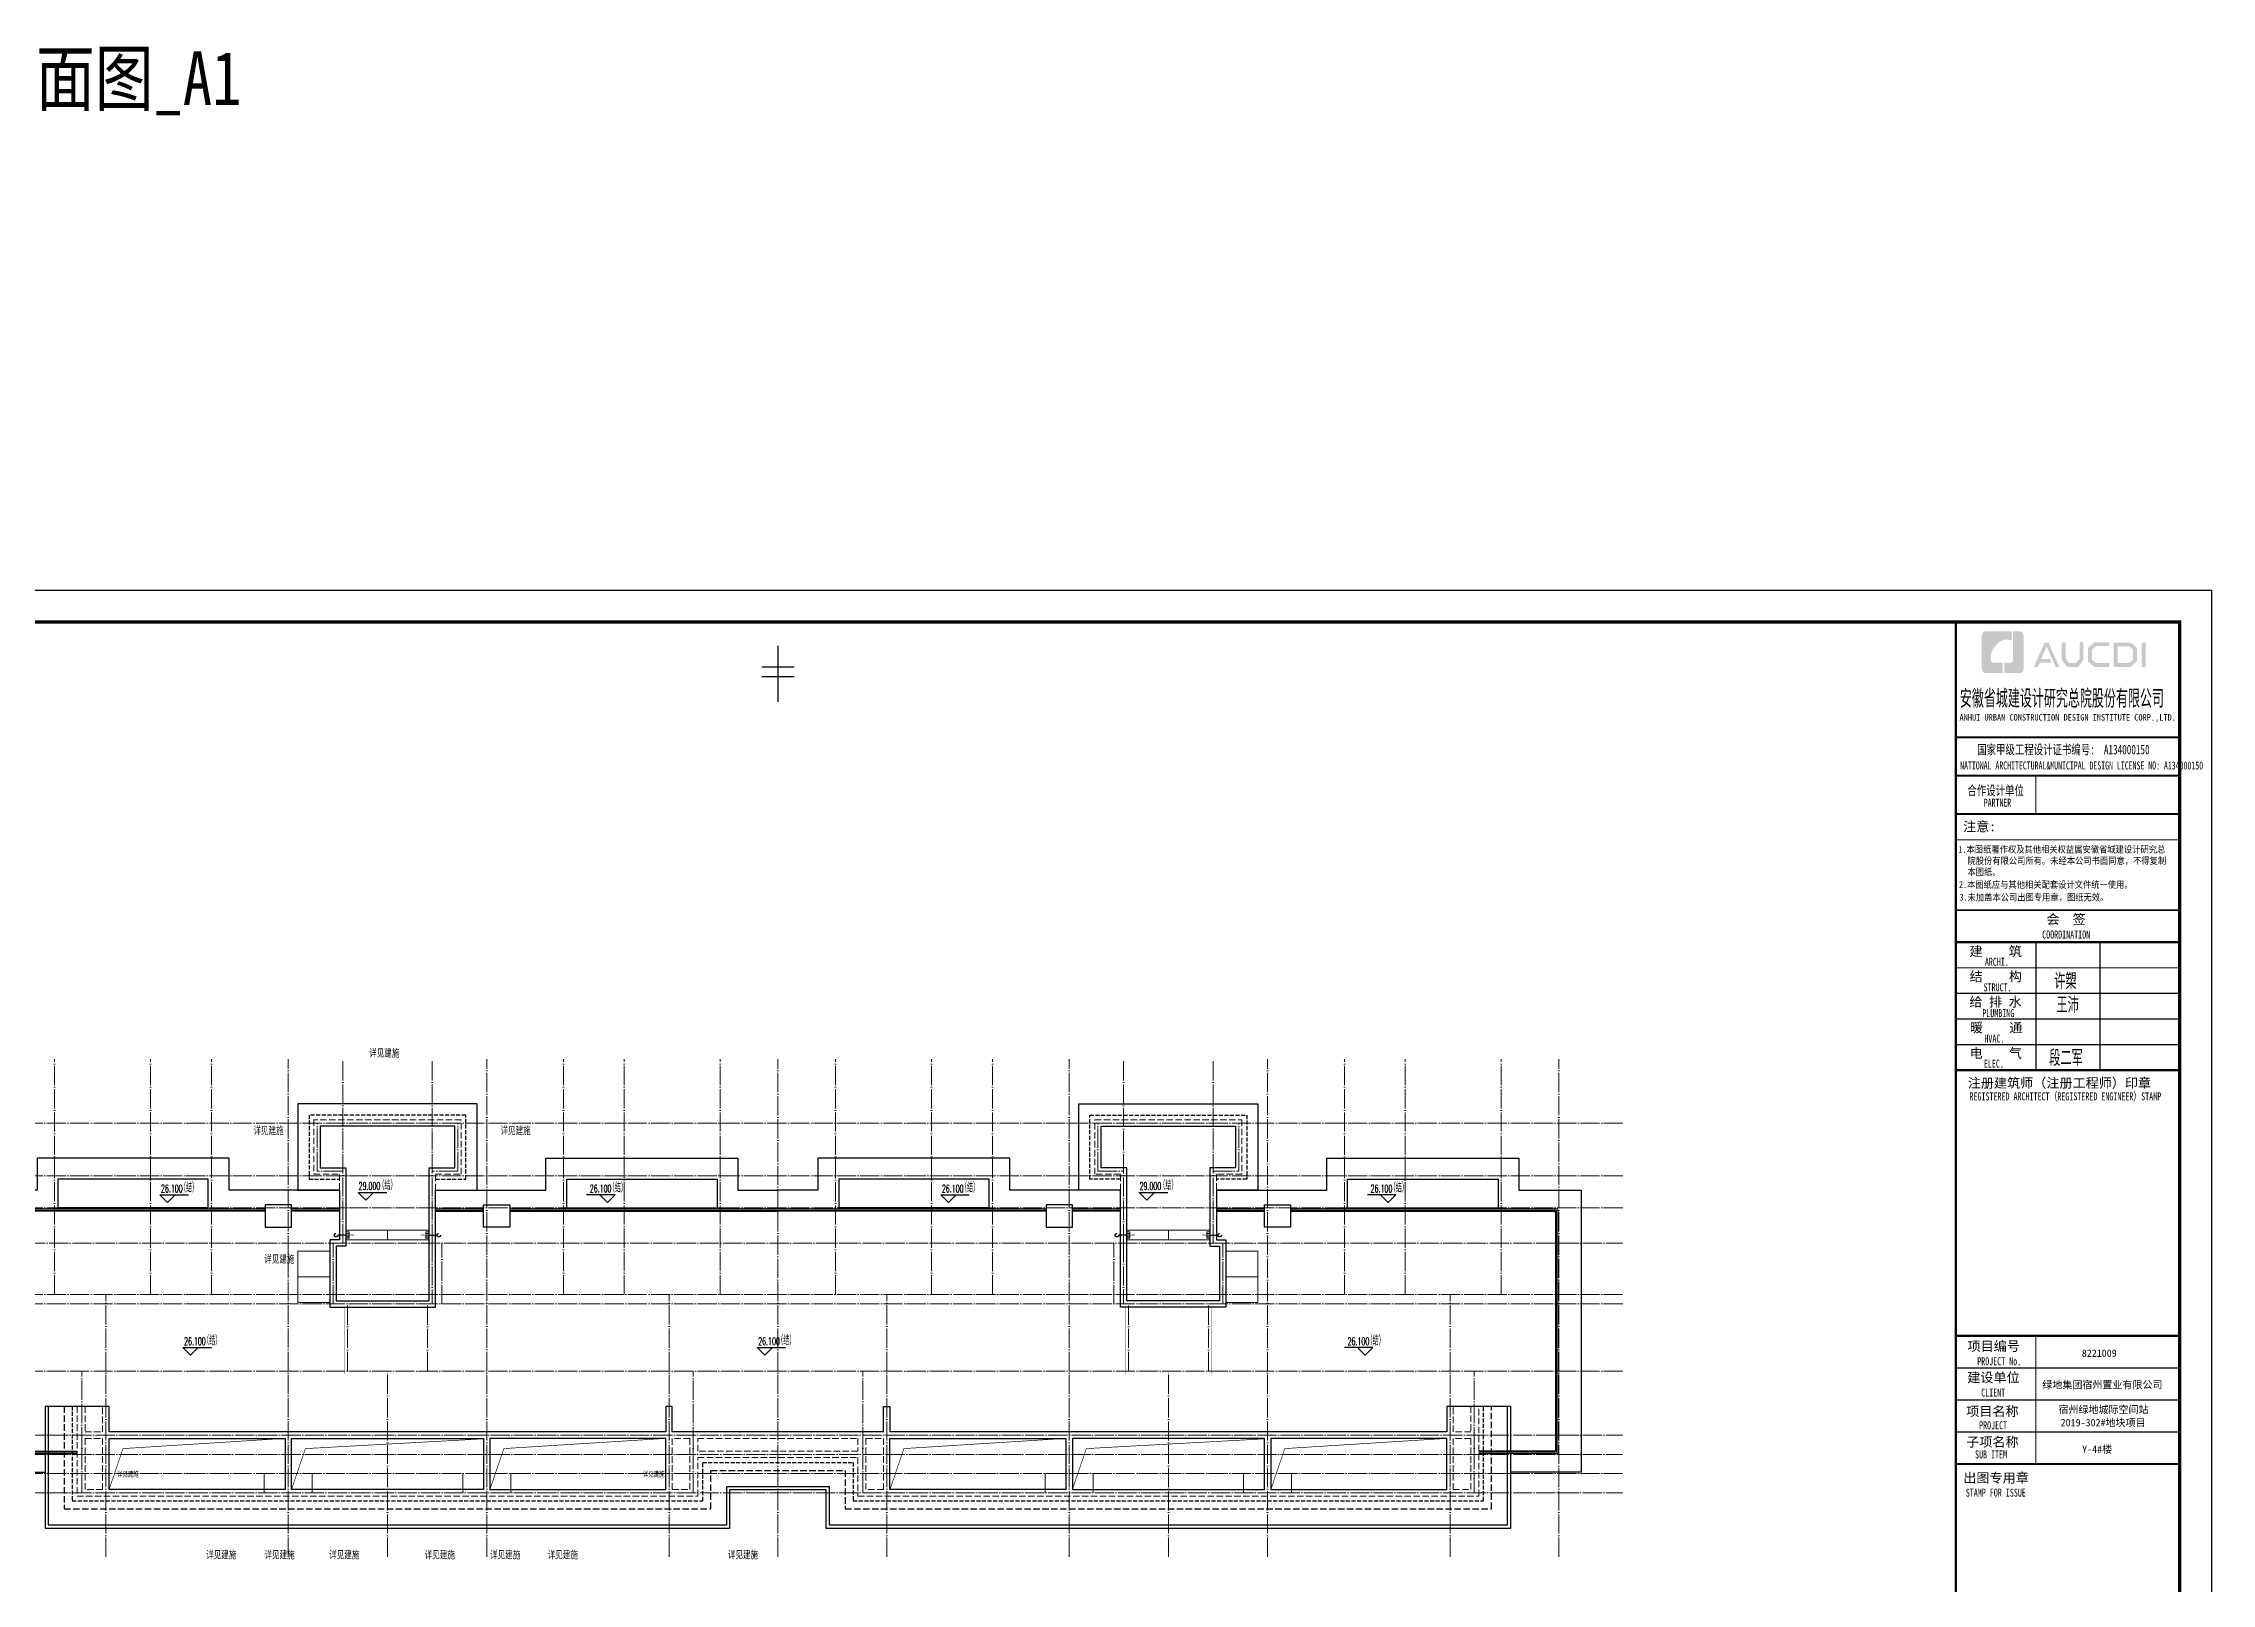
# Model space of a CAD drawing. Extents: x 27938 to 983267, y -209821 to 1628073.
# Drawn here: x 683865 to 751614, y 207571 to 255682 of the extents above; entities that cross this region are included whole.
import ezdxf

# ---------------------------------------------------------------- set-up
doc = ezdxf.new("R2010")
doc.units = 0
doc.header["$LTSCALE"] = 1000
doc.header["$MEASUREMENT"] = 0
for name, pattern in [('#P_--_20B1_001_t3$0$DASH', [0.35, 0.25, -0.1]), ('__DASH', [0.35, 0.25, -0.1]), ('DASH', [0.35, 0.25, -0.1]), ('DOTE', [2.42, 2, -0.2, 0.02, -0.2])]:
    doc.linetypes.add(name, pattern=pattern)
for name, color, linetype in [('$RECOVER_210609100354-0', 7, 'Continuous'), ('DIM_ELEV', 3, 'Continuous'), ('PUB_TEXT', 4, 'Continuous'), ('ROOF', 183, 'Continuous'), ('VPIPE-凝结', 150, 'Continuous'), ('VPIPE-雨水', 4, 'DASH'), ('图框', 140, 'Continuous'), ('图签文字', 147, 'Continuous'), ('导图字', 7, 'Continuous'), ('看线', 251, 'Continuous')]:
    doc.layers.add(name, color=color, linetype=linetype)
for name, color, linetype, lineweight in [('DOTE', 19, 'DOTE', 9), ('STAIR', 2, 'Continuous', 18), ('图签', 147, 'Continuous', 18), ('平面-分水线', 214, 'Continuous', 15), ('平面-排水沟', 86, 'Continuous', 15), ('平面-栏杆', 135, 'Continuous', 15), ('平面-看线', 45, 'Continuous', 15)]:
    doc.layers.add(name, color=color, linetype=linetype, lineweight=lineweight)
doc.layers.add('yichutu', color=7, linetype='Continuous', true_color=0xffffff, plot=False)
doc.styles.add('_TCH_AXIS', font='COMPLEX', dxfattribs={"bigfont": 'GBCBIG'})
doc.styles.add('_TCH_DIM', font='SIMPLEX.shx', dxfattribs={"width": 0.7, "bigfont": 'GBCBIG.shx'})
doc.styles.add('HT', font='')
doc.styles.add('宋体', font='', dxfattribs={"height": 50})
doc.styles.add('建筑图签-1', font='', dxfattribs={"width": 0.7})
doc.styles.add('建筑图签-2', font='TXT.shx', dxfattribs={"width": 0.5, "bigfont": 'HZTXT.shx'})
doc.styles.add('黑体', font='')
doc.styles.get('HT').set_extended_font_data('SimHei')
doc.styles.get('宋体').set_extended_font_data('SimSun')
doc.styles.get('建筑图签-1').set_extended_font_data('SimHei')
doc.styles.get('黑体').set_extended_font_data('SimHei')

# ---------------------------------------------------------------- blocks, each defined once
blk = doc.blocks.new('院标1')
h = blk.add_hatch(color=150)
h.dxf.hatch_style = 1
h.set_gradient(color1=(33, 113, 253), color2=(33, 113, 253), tint=1, name='INVCURVED')
edge = h.paths.add_edge_path()
edge.add_spline(control_points=[(116373, 648379), (116379, 648379), (116382, 648379), (116391, 648379), (116391, 648379), (116391, 648379), (116616, 648379), (116616, 648379), (116616, 648379), (116616, 648379), (116616, 648054), (116616, 648054), (116616, 648054), (116616, 648054), (116108, 648054), (116108, 648054), (116108, 648054), (116028, 648054), (115963, 648111), (115963, 648199), (115963, 648199), (115963, 648199), (115963, 649215), (115963, 649215), (115963, 649215), (115963, 649295), (116018, 649360), (116108, 649360), (116108, 649360), (116108, 649360), (116897, 649360), (116897, 649360), (116897, 649360), (116897, 649360), (116897, 649080), (116897, 649080), (116897, 649080), (116897, 649080), (116566, 649140), (116356, 648859), (116356, 648859), (116245, 648719), (116240, 648545), (116247, 648466), (116247, 648466), (116254, 648386), (116247, 648466), (116247, 648466), (116247, 648466), (116247, 648466), (116258, 648374), (116373, 648379)], knot_values=[0, 0, 0, 0, 0.071429, 0.071429, 0.071429, 0.107143, 0.142857, 0.142857, 0.142857, 0.178571, 0.214286, 0.214286, 0.214286, 0.25, 0.285714, 0.285714, 0.285714, 0.321429, 0.357143, 0.357143, 0.357143, 0.392857, 0.428571, 0.428571, 0.428571, 0.464286, 0.5, 0.5, 0.5, 0.535714, 0.571429, 0.571429, 0.571429, 0.607143, 0.642857, 0.642857, 0.642857, 0.678571, 0.714286, 0.714286, 0.714286, 0.75, 0.785714, 0.785714, 0.785714, 0.821429, 0.857143, 0.857143, 0.857143, 0.928571, 1, 1, 1, 1], degree=3, periodic=0)
h = blk.add_hatch(color=150)
h.dxf.hatch_style = 1
h.set_gradient(color1=(33, 113, 253), color2=(33, 113, 253), tint=1, name='INVCURVED')
edge = h.paths.add_edge_path()
edge.add_spline(control_points=[(117268, 649215), (117268, 649215), (117268, 648199), (117268, 648199), (117268, 648199), (117268, 648114), (117212, 648054), (117123, 648054), (117123, 648054), (117123, 648054), (116663, 648054), (116663, 648054), (116663, 648054), (116663, 648054), (116663, 648379), (116663, 648379), (116663, 648379), (116663, 648379), (116865, 648379), (116865, 648379), (116865, 648379), (116907, 648379), (116941, 648413), (116941, 648455), (116941, 648455), (116941, 648455), (116941, 649360), (116941, 649360), (116941, 649360), (116941, 649360), (117123, 649360), (117123, 649360), (117123, 649360), (117204, 649360), (117268, 649306), (117268, 649215)], knot_values=[0, 0, 0, 0, 0.1, 0.1, 0.1, 0.15, 0.2, 0.2, 0.2, 0.25, 0.3, 0.3, 0.3, 0.35, 0.4, 0.4, 0.4, 0.45, 0.5, 0.5, 0.5, 0.55, 0.6, 0.6, 0.6, 0.65, 0.7, 0.7, 0.7, 0.75, 0.8, 0.8, 0.8, 0.9, 1, 1, 1, 1], degree=3, periodic=0)
blk = doc.blocks.new('TK')
at = {"layer": '图框'}
h = blk.add_hatch(color=256, dxfattribs=at)
h.paths.add_polyline_path([(547288, 547072), (547414, 547072), (547414, 546302), (547288, 546302)])
h.paths.add_polyline_path([(546536, 546956), (546536, 546430), (546896, 546430), (547020, 546536), (547020, 546855), (546900, 546956)], flags=16)
h.paths.add_polyline_path([(546418, 547074), (546418, 546311), (546940, 546311), (547138, 546482), (547138, 546910), (546943, 547074)])
h.paths.add_polyline_path([(546275, 547077), (546275, 546962), (545868, 546962), (545735, 546851), (545735, 546531), (545868, 546429), (546277, 546429), (546277, 546307), (545813, 546307), (545611, 546481), (545611, 546910), (545809, 547077)])
h.paths.add_polyline_path([(544792, 547075), (544912, 547075), (544912, 546565), (545026, 546433), (545237, 546433), (545351, 546565), (545351, 547075), (545465, 547075), (545465, 546528), (545301, 546311), (544963, 546311), (544792, 546530)])
h.paths.add_polyline_path([(544260, 547074), (544377, 547074), (544719, 546310), (544603, 546310), (544322, 546944), (544147, 546556), (544418, 546556), (544479, 546440), (544098, 546440), (544039, 546308), (543916, 546308)])
for p, q in [((541480, 544114), (548480, 544114)), ((541480, 544114), (548480, 544114)), ((541480, 542914), (548480, 542914))]:
    blk.add_line(p, q, dxfattribs=at)
blk.add_lwpolyline([(465375, 548714), (549475, 548714), (549475, 489314), (465375, 489314)], close=True, dxfattribs=at)
blk.add_lwpolyline([(465375, 548714), (549475, 548714), (549475, 489314), (465375, 489314)], close=True, dxfattribs=at)
at = {"layer": '图框', "const_width": 100}
blk.add_lwpolyline([(548475, 490314), (548475, 547714), (467875, 547714), (467875, 490314)], close=True, dxfattribs=at)
at = {"layer": '图框'}
for points, const_width in [([(541480, 490314), (541480, 547714)], 70), ([(541480, 544114), (548480, 544114)], 60), ([(541480, 542914), (548480, 542914)], 60), ([(541480, 542914), (548480, 542914)], 60), ([(543980, 542914), (543980, 541714)], 35), ([(541480, 541714), (548480, 541714)], 60), ([(541480, 541714), (548480, 541714)], 60), ([(541480, 540913), (548480, 540913)], 35), ([(541488, 538714), (548488, 538714)], 60), ([(541488, 537714), (548488, 537714)], 70), ([(541488, 537714), (548488, 537714)], 70), ([(543988, 537714), (543988, 533714)], 35), ([(545988, 537714), (545988, 533714)], 35), ([(541488, 536914), (548488, 536914)], 35), ([(541488, 536114), (548488, 536114)], 35), ([(541488, 535314), (548488, 535314)], 35), ([(541488, 534514), (548488, 534514)], 35), ([(541488, 533714), (548488, 533714)], 70), ([(541480, 525414), (548480, 525414)], 70), ([(541480, 525414), (548480, 525414)], 70), ([(543980, 521414), (543980, 525414)], 35), ([(541480, 524414), (548480, 524414)], 35), ([(541480, 523414), (548480, 523414)], 35), ([(541480, 522414), (548480, 522414)], 35), ([(548480, 521414), (541480, 521414)], 70)]:
    blk.add_lwpolyline(points, dxfattribs=dict(at, const_width=const_width))
blk.add_blockref('院标1', (426331, -101935))
for s, height, style, width, p in [('ANHUI URBAN CONSTRUCTION DESIGN INSTITUTE CORP.,LTD.', 200, '建筑图签-1', 0.91, (541598, 544636)), ('NATIONAL ARCHITECTURAL&MUNICIPAL DESIGN LICENSE NO: A134000150', 250, '建筑图签-1', 0.6, (541617, 543108)), ('PARTNER', 250, '建筑图签-1', 0.6, (542355, 541947)), ('1.本图纸著作权及其他相关权益属安徽省城建设计研究总', 210, 'HT', 0.88, (541566, 540507)), ('本图纸。', 210, 'HT', 0.88, (541845, 539803)), ('院股份有限公司所有。未经本公司书面同意，不得复制', 210, 'HT', 0.88, (541845, 540153)), (' 2.本图纸应与其他相关配套设计文件统一使用。 ', 210, 'HT', 0.88, (541455, 539406)), ('3.未加盖本公司出图专用章，图纸无效。', 210, 'HT', 0.88, (541598, 539011)), ('COORDINATION', 250, '建筑图签-1', 0.7, (544180, 537827)), ('ARCHI.', 250, '建筑图签-1', 0.7, (542389, 536975)), ('STRUCT.', 250, '建筑图签-1', 0.7, (542350, 536179)), ('PLUMBING', 250, '建筑图签-1', 0.7, (542309, 535372)), ('HVAC.', 250, '建筑图签-1', 0.7, (542374, 534579)), ('ELEC.', 250, '建筑图签-1', 0.7, (542358, 533794)), ('REGISTERED ARCHITECT（REGISTERED ENGINEER）STAMP', 250, '建筑图签-1', 0.7, (541909, 532772)), ('PROJECT No.', 250, '建筑图签-1', 0.7, (542150, 524499, -1799)), ('CLIENT', 250, '建筑图签-1', 0.7, (542274, 523520)), ('PROJECT', 250, '建筑图签-1', 0.7, (542209, 522500)), ('SUB ITEM', 250, '建筑图签-1', 0.7, (542082, 521589)), ('STAMP FOR ISSUE', 250, '建筑图签-1', 0.7, (541793, 520395))]:
    blk.add_text(s, height=height, dxfattribs=dict(at, style=style, width=width)).set_placement(p)
at = {"layer": '图签', "color": 2, "style": '宋体'}
for s, height, p in [('8221009', 229.3, (545417, 524761)), ('绿地集团宿州置业有限公司', 229.34, (544185, 523776)), ('宿州绿地城际空间站', 229.3, (544690, 523001)), ('2019-302#地块项目', 229.34, (544757, 522592)), ('Y-4#楼', 229.3, (545429, 521761))]:
    blk.add_text(s, height=height, dxfattribs=at).set_placement(p)
at = {"layer": '图签文字', "color": 7, "style": '建筑图签-1'}
for s, height, width, p in [('安徽省城建设计研究总院股份有限公司', 500, 0.55, (541608, 545091)), ('国家甲级工程设计证书编号:  A134000150', 300, 0.7, (542152, 543581)), ('合作设计单位', 300, 0.7, (541845, 542304))]:
    blk.add_text(s, height=height, dxfattribs=dict(at, width=width)).set_placement(p)
for s, p in [('注意:', (541711, 541177)), ('会  签', (544315, 538281)), ('建    筑', (541910, 537280)), ('结    构', (541914, 536493)), ('给 排 水', (541905, 535699)), ('暖    通', (541923, 534896)), ('电    气', (541913, 534096)), ('注册建筑师（注册工程师）印章', (541855, 533167)), ('项目编号', (541848, 524946)), ('建设单位', (541840, 523969)), ('项目名称', (541807, 522911)), ('子项名称', (541807, 521954)), ('出图专用章', (541716, 520832))]:
    blk.add_text(s, height=300, dxfattribs=at).set_placement(p)
at = {"layer": '图签文字', "color": 1, "style": '建筑图签-2', "width": 0.7}
for s, p in [('许槊', (544555, 536242)), ('王沛', (544626, 535501)), ('段二军', (544401, 533845))]:
    blk.add_text(s, height=500, dxfattribs=at).set_placement(p)
blk = doc.blocks.new('GFDGDGRDGRDG')
at = {"layer": 'DOTE', "linetype": 'DOTE', "ltscale": 0.3}
for p, q in [((575594, 360558), (575594, 376108)), ((577394, 368758), (577394, 376108)), ((580394, 368758), (580394, 376108)), ((582294, 368758), (582294, 376108)), ((584694, 360558), (584694, 376108)), ((586394, 370358), (586394, 376108)), ((589194, 370358), (589194, 376108)), ((590894, 360558), (590894, 376108)), ((593294, 368758), (593294, 376108)), ((595194, 368758), (595194, 376108)), ((598194, 368758), (598194, 376108)), ((599994, 360558), (599994, 376108)), ((601794, 368758), (601794, 376108)), ((604794, 368758), (604794, 376108)), ((606694, 368758), (606694, 376108)), ((609094, 360558), (609094, 376108)), ((610794, 370358), (610794, 376108)), ((613594, 370358), (613594, 376108)), ((615294, 360558), (615294, 376108)), ((617694, 368758), (617694, 376108)), ((619594, 368758), (619594, 376108)), ((622594, 368758), (622594, 376108)), ((624394, 360558), (624394, 376108)), ((626394, 374108), (573594, 374108)), ((585594, 372608), (585594, 374108)), ((589994, 372608), (589994, 374108)), ((609994, 372608), (609994, 374108)), ((614394, 372608), (614394, 374108)), ((626394, 372458), (573594, 372458)), ((586394, 372608), (585594, 372608)), ((589994, 372608), (589194, 372608)), ((609994, 372608), (610794, 372608)), ((613594, 372608), (614394, 372608)), ((626394, 371458), (573594, 371458)), ((573594, 370358), (626394, 370358)), ((586094, 368458), (586094, 370358)), ((589494, 368458), (589494, 370358)), ((610494, 368458), (610494, 370358)), ((613894, 368458), (613894, 370358)), ((626394, 368758), (573594, 368758)), ((578994, 360558), (578994, 368758)), ((596594, 360558), (596594, 368758)), ((603394, 360558), (603394, 368758)), ((620994, 360558), (620994, 368758)), ((626394, 368458), (573594, 368458)), ((586544, 366358), (586544, 368458)), ((589044, 366358), (589044, 368458)), ((610944, 366358), (610944, 368458)), ((613444, 366358), (613444, 368458)), ((626394, 366358), (573594, 366358)), ((587794, 360558), (587794, 366358)), ((612194, 360558), (612194, 366358)), ((573594, 364358), (626394, 364358)), ((578244, 363758), (578244, 364358)), ((597344, 363758), (597344, 364358)), ((602644, 363758), (602644, 364358)), ((621744, 363758), (621744, 364358)), ((573594, 363758), (626394, 363758)), ((626394, 363158), (573594, 363158)), ((583944, 362558), (583944, 363158)), ((585444, 362558), (585444, 363158)), ((590144, 362558), (590144, 363158)), ((591644, 362558), (591644, 363158)), ((608344, 362558), (608344, 363158)), ((609844, 362558), (609844, 363158)), ((614544, 362558), (614544, 363158)), ((616044, 362558), (616044, 363158)), ((573594, 362558), (626394, 362558))]:
    blk.add_line(p, q, dxfattribs=at)
blk = doc.blocks.new('DFSFSF')
at = {"layer": '平面-分水线'}
for p, q in [((697142, 775568), (697142, 775668)), ((697342, 775668), (697143, 775668)), ((697342, 775568), (697143, 775568)), ((697193, 775568), (697193, 775668)), ((697243, 775568), (697243, 775668)), ((697292, 775568), (697292, 775668)), ((697342, 775668), (697342, 775568)), ((697342, 775568), (697342, 775668))]:
    blk.add_line(p, q, dxfattribs=at)
blk = doc.blocks.new('DFGDGDGD')
at = {"layer": '平面-分水线', "const_width": 10}
blk.add_lwpolyline([(697268, 775441), (697243, 775541), (697218, 775441)], close=True, dxfattribs=at)
blk.add_blockref('DFSFSF', (0, 0))
blk = doc.blocks.new('yct-841-594-84100-59399.9999999999-100-1000.0')
at = {"layer": 'yichutu', "color": 7, "true_color": 0xffffff}
blk.add_lwpolyline([(0, 0), (0, 59400), (84100, 59400), (84100, 0)], close=True, dxfattribs=at)

msp = doc.modelspace()

# ---------------------------------------------------------------- linework, layer by layer
at = {"layer": '$RECOVER_210609100354-0', "color": 251, "true_color": 0x636466, "const_width": 8}
for points in [[(693266.6, 216207), (693266.6, 214107), (695966.6, 214107), (695966.6, 216207)], [(720366.6, 216207), (720366.6, 214107), (717666.6, 214107), (717666.6, 216207)]]:
    msp.add_lwpolyline(points, dxfattribs=at)
for p, q in [((706816.6, 236868.1), (706816.6, 235117.1)), ((706816.6, 236868.1), (706816.6, 235117.1)), ((706309.2, 236211.5), (707324, 236211.5)), ((706309.2, 236211.5), (707324, 236211.5)), ((706309.2, 235908.2), (707324, 235908.2)), ((706309.2, 235908.2), (707324, 235908.2))]:
    msp.add_line(p, q)
at = {"color": 6, "const_width": 20}
for points in [[(685916.6, 210507), (686353.5, 211788.5), (691417.1, 212107)], [(691616.6, 210507), (692053.5, 211788.5), (697616.6, 212093.3)], [(697816.1, 210507), (698253, 211788.5), (703316.6, 212107)], [(710316.6, 210507), (710753.5, 211788.5), (715817.1, 212107)], [(716016.6, 210507), (716453.5, 211788.5), (722016.6, 212093.3)], [(722216.1, 210507), (722653, 211788.5), (727716.6, 212107)]]:
    msp.add_lwpolyline(points, dxfattribs=at)
at = {"layer": 'DIM_ELEV', "color": 251}
for p, q in [((687744.2, 219472.1), (687504.2, 219712.1)), ((687504.2, 219712.1), (688396.5, 219712.1)), ((687744.2, 219472.1), (687984.2, 219712.1)), ((701728.9, 219712.1), (700836.7, 219712.1)), ((701488.9, 219472.1), (701248.9, 219712.1)), ((701488.9, 219472.1), (701728.9, 219712.1)), ((712144.2, 219472.1), (711904.2, 219712.1)), ((711904.2, 219712.1), (712796.5, 219712.1)), ((712144.2, 219472.1), (712384.2, 219712.1)), ((726128.9, 219712.1), (725236.7, 219712.1)), ((725888.9, 219472.1), (725648.9, 219712.1)), ((725888.9, 219472.1), (726128.9, 219712.1)), ((688465.2, 214702), (688225.2, 214942)), ((688225.2, 214942), (689117.5, 214942)), ((688465.2, 214702), (688705.2, 214942)), ((706404.3, 214702), (706164.3, 214942)), ((706164.3, 214942), (707056.5, 214942)), ((706404.3, 214702), (706644.3, 214942)), ((725407.9, 214942), (724515.7, 214942)), ((725167.9, 214702), (724927.9, 214942)), ((725167.9, 214702), (725407.9, 214942))]:
    msp.add_line(p, q, dxfattribs=at)
at = {"layer": 'DIM_ELEV'}
for p, q in [((693942.4, 219549.5), (693702.4, 219789.5)), ((693702.4, 219789.5), (694594.6, 219789.5)), ((693942.4, 219549.5), (694182.4, 219789.5)), ((718342.4, 219549.5), (718102.4, 219789.5)), ((718102.4, 219789.5), (718994.6, 219789.5)), ((718342.4, 219549.5), (718582.4, 219789.5))]:
    msp.add_line(p, q, dxfattribs=at)
at = {"layer": 'DOTE', "linetype": 'DOTE', "ltscale": 0.3}
for p, q in [((696016.6, 218207), (696016.6, 216307)), ((717616.6, 218207), (717616.6, 216307)), ((685066.6, 210407), (685066.6, 214207)), ((704166.6, 210407), (704166.6, 214207)), ((709466.6, 210407), (709466.6, 214207)), ((728566.6, 210407), (728566.6, 214207))]:
    msp.add_line(p, q, dxfattribs=at)
at = {"layer": 'ROOF', "color": 251, "ltscale": 0.8, "true_color": 0x636466}
for p, q in [((689016.6, 219307), (684316.6, 219307)), ((689016.6, 219207), (684316.6, 219207)), ((700216.6, 219307), (704916.6, 219307)), ((700216.6, 219207), (704916.6, 219207)), ((713416.6, 219307), (708716.6, 219307)), ((713416.6, 219207), (708716.6, 219207)), ((724616.6, 219307), (729316.6, 219307)), ((724616.6, 219207), (729316.6, 219207))]:
    msp.add_line(p, q, dxfattribs=at)
at = {"layer": 'ROOF', "ltscale": 0.8}
for points in [[(696116.6, 219857), (697416.6, 219857), (697416.6, 222557), (691816.6, 222557), (691816.6, 219857), (693116.6, 219857)], [(717516.6, 219857), (716216.6, 219857), (716216.6, 222557), (721816.6, 222557), (721816.6, 219857), (720516.6, 219857)], [(693116.6, 219857), (693116.6, 218307), (692816.6, 218307), (692816.6, 216207), (696116.6, 216207), (696116.6, 219857)], [(720516.6, 219857), (720516.6, 218307), (720816.6, 218307), (720816.6, 216207), (717516.6, 216207), (717516.6, 219857)], [(683916.6, 213107), (683916.6, 209307), (705316.6, 209307.1), (705316.6, 210507), (708316.6, 210507), (708316.6, 209307), (729716.6, 209307), (729716.6, 213107)], [(703316.6, 212307), (685916.6, 212307), (685916.6, 213107), (683916.6, 213107)], [(684016.6, 213107), (684016.6, 209407), (705216.6, 209407.1), (705216.6, 210607), (708416.6, 210607), (708416.6, 209407), (729616.6, 209407), (729616.6, 213107)], [(703516.6, 212307), (703516.6, 213107), (703316.6, 213107), (703316.6, 212307)], [(710116.6, 212307), (710116.6, 213107), (710316.6, 213107), (710316.6, 212307)], [(729716.6, 213107), (727716.6, 213107), (727716.6, 212307), (710316.6, 212307)], [(710116.6, 212307), (703516.6, 212307)]]:
    msp.add_lwpolyline(points, dxfattribs=at)
for points in [[(692516.6, 221857), (692516.6, 220557), (693316.6, 220557), (693316.6, 218107), (693016.6, 218107), (693016.6, 216407), (695916.6, 216407), (695916.6, 220557), (696716.6, 220557), (696716.6, 221857)], [(721116.6, 221857), (721116.6, 220557), (720316.6, 220557), (720316.6, 218107), (720616.6, 218107), (720616.6, 216407), (717716.6, 216407), (717716.6, 220557), (716916.6, 220557), (716916.6, 221857)], [(685916.6, 212107), (691417.1, 212107), (691417.1, 210507), (685916.6, 210507)], [(691616.6, 212107), (697616.6, 212107), (697616.6, 210507), (691616.6, 210507)], [(703316.6, 212107), (697816.1, 212107), (697816.1, 210507), (703316.6, 210507)], [(710316.6, 212107), (715817.1, 212107), (715817.1, 210507), (710316.6, 210507)], [(722016.6, 212107), (716016.6, 212107), (716016.6, 210507), (722016.6, 210507)], [(727716.6, 212107), (722216.1, 212107), (722216.1, 210507), (727716.6, 210507)]]:
    msp.add_lwpolyline(points, close=True, dxfattribs=at)
at = {"layer": 'ROOF', "color": 251, "ltscale": 0.8, "true_color": 0x636466}
for points in [[(693116.6, 219857), (689666.6, 219857), (689666.6, 220857), (683666.6, 220857), (683666.6, 219857), (681716.6, 219857), (681716.6, 211057), (683916.6, 211057)], [(689016.6, 219307), (689016.6, 220207), (684316.6, 220207), (684316.6, 219307)], [(696116.6, 219857), (699566.6, 219857), (699566.6, 220857), (705566.6, 220857), (705566.6, 219857), (706816.6, 219857)], [(700216.6, 219307), (700216.6, 220207), (704916.6, 220207), (704916.6, 219307)], [(717516.6, 219857), (714066.6, 219857), (714066.6, 220857), (708066.6, 220857), (708066.6, 219857), (706816.6, 219857)], [(713416.6, 219307), (713416.6, 220207), (708716.6, 220207), (708716.6, 219307)], [(720516.6, 219857), (723966.6, 219857), (723966.6, 220857), (729966.6, 220857), (729966.6, 219857), (731916.6, 219857), (731916.6, 211057), (729716.6, 211057)], [(724616.6, 219307), (724616.6, 220207), (729316.6, 220207), (729316.6, 219307)], [(684316.6, 219207), (682516.6, 219207), (682516.6, 211707), (684916.6, 211707)], [(690796.6, 219207), (689016.6, 219207)], [(693116.6, 219207), (691616.6, 219207)], [(696116.6, 219207), (697616.6, 219207)], [(698436.6, 219207), (700216.6, 219207)], [(704916.6, 219207), (706816.6, 219207)], [(708716.6, 219207), (706816.6, 219207)], [(715196.6, 219207), (713416.6, 219207)], [(717516.6, 219207), (716016.6, 219207)], [(720516.6, 219207), (722016.6, 219207)], [(722836.6, 219207), (724616.6, 219207)], [(729316.6, 219207), (731116.6, 219207), (731116.6, 211707), (728716.6, 211707)]]:
    msp.add_lwpolyline(points, dxfattribs=at)
for points in [[(691616.6, 219407), (690796.6, 219407), (690796.6, 218707), (691616.6, 218707)], [(697616.6, 219407), (698436.6, 219407), (698436.6, 218707), (697616.6, 218707)], [(716016.6, 219407), (715196.6, 219407), (715196.6, 218707), (716016.6, 218707)], [(722016.6, 219407), (722836.6, 219407), (722836.6, 218707), (722016.6, 218707)]]:
    msp.add_lwpolyline(points, close=True, dxfattribs=at)
at = {"layer": 'ROOF', "linetype": '__DASH', "ltscale": 0.8}
msp.add_lwpolyline([(684516.6, 213107), (684516.6, 209907), (704716.6, 209907.1), (704716.6, 211107), (708916.6, 211107), (708916.6, 209907), (729116.6, 209907), (729116.6, 213107)], dxfattribs=at)
at = {"layer": 'STAIR', "color": 130}
for points in [[(692816.6, 217957), (691816.6, 217957), (691816.6, 216357), (692816.6, 216357)], [(720816.6, 217957), (721816.6, 217957), (721816.6, 216357), (720816.6, 216357)]]:
    msp.add_lwpolyline(points, dxfattribs=at)
at = {"layer": 'VPIPE-凝结'}
for p, q in [((693316.6, 218457), (693066.6, 218457)), ((695916.6, 218457), (696166.6, 218457)), ((717716.6, 218457), (717466.6, 218457)), ((720316.6, 218457), (720566.6, 218457))]:
    msp.add_line(p, q, dxfattribs=at)
at = {"layer": 'VPIPE-雨水'}
for centre in [(693011.6, 218457), (696221.6, 218457), (717411.6, 218457), (720621.6, 218457)]:
    msp.add_circle(centre, 55, dxfattribs=at)
at = {"layer": '平面-排水沟'}
for p, q in [((693316.6, 218607), (695916.6, 218607)), ((693316.6, 218307), (695916.6, 218307)), ((694616.6, 218607), (694616.6, 218307)), ((720316.6, 218607), (717716.6, 218607)), ((720316.6, 218307), (717716.6, 218307)), ((719016.6, 218607), (719016.6, 218307)), ((692816.6, 217157), (691816.6, 217157)), ((720816.6, 217157), (721816.6, 217157))]:
    msp.add_line(p, q, dxfattribs=at)
at = {"layer": '平面-栏杆', "color": 251, "true_color": 0x636466}
for points in [[(690796.6, 219277), (682446.6, 219277), (682446.6, 211637), (684916.6, 211637)], [(690796.6, 219237), (682486.6, 219237), (682486.6, 211677), (684916.6, 211677)], [(693116.6, 219277), (691616.6, 219277)], [(693116.6, 219237), (691616.6, 219237)], [(696116.6, 219277), (697616.6, 219277)], [(696116.6, 219237), (697616.6, 219237)], [(698436.6, 219277), (706816.6, 219277)], [(698436.6, 219237), (706816.6, 219237)], [(715196.6, 219277), (706816.6, 219277)], [(715196.6, 219237), (706816.6, 219237)], [(717516.6, 219277), (716016.6, 219277)], [(717516.6, 219237), (716016.6, 219237)], [(720516.6, 219277), (722016.6, 219277)], [(720516.6, 219237), (722016.6, 219237)], [(722836.6, 219277), (731186.6, 219277), (731186.6, 211637), (728716.6, 211637)], [(722836.6, 219237), (731146.6, 219237), (731146.6, 211677), (728716.6, 211677)]]:
    msp.add_lwpolyline(points, dxfattribs=at)
at = {"layer": '平面-看线', "linetype": 'DASH', "ltscale": 0.8}
for points in [[(696116.6, 219857), (696116.6, 220357), (696916.6, 220357), (696916.6, 222057), (692316.6, 222057), (692316.6, 220357), (693116.6, 220357), (693116.6, 219857)], [(717516.6, 219857), (717516.6, 220357), (716716.6, 220357), (716716.6, 222057), (721316.6, 222057), (721316.6, 220357), (720516.6, 220357), (720516.6, 219857)], [(684916.6, 213107), (684916.6, 210307), (704316.6, 210307.1), (704316.6, 211507), (709316.6, 211507), (709316.6, 210307), (728716.6, 210307), (728716.6, 213107)], [(685166.6, 213107), (685166.6, 212307), (685716.6, 212307), (685716.6, 213107)], [(728466.6, 213107), (728466.6, 212307), (727916.6, 212307), (727916.6, 213107)]]:
    msp.add_lwpolyline(points, dxfattribs=at)
for points in [[(685166.6, 212107), (685716.6, 212107), (685716.6, 210507), (685166.6, 210507)], [(704066.6, 212107), (703516.6, 212107), (703516.6, 210507), (704066.6, 210507)], [(704316.6, 212107), (709316.6, 212107), (709316.6, 211707), (704316.6, 211707)], [(709566.6, 212107), (710116.6, 212107), (710116.6, 210507), (709566.6, 210507)], [(728466.6, 212107), (727916.6, 212107), (727916.6, 210507), (728466.6, 210507)]]:
    msp.add_lwpolyline(points, close=True, dxfattribs=at)
at = {"layer": '看线', "color": 202, "linetype": '#P_--_20B1_001_t3$0$DASH', "ltscale": 0.5}
for points in [[(696116.6, 220207), (697066.6, 220207), (697066.6, 222207), (692166.6, 222207), (692166.6, 220207), (693116.6, 220207)], [(717516.6, 220207), (716566.6, 220207), (716566.6, 222207), (721466.6, 222207), (721466.6, 220207), (720516.6, 220207)], [(684766.6, 213107), (684766.6, 210157), (704466.6, 210157.1), (704466.6, 211357), (709166.6, 211357), (709166.6, 210157), (728866.6, 210157), (728866.6, 213107)]]:
    msp.add_lwpolyline(points, dxfattribs=at)

# ---------------------------------------------------------------- block references
msp.add_blockref('TK', (202139.1, -310106.9))
at = {"xscale": -1, "rotation": 90}
for p in [(1468984.1, 915699.5), (1493384.1, 915699.5)]:
    msp.add_blockref('DFGDGDGD', p, dxfattribs=at)
at = {"rotation": 270}
for p in [(-79751, 915699.5), (-55351, 915699.5)]:
    msp.add_blockref('DFGDGDGD', p, dxfattribs=at)
at = {"layer": 'ROOF', "ltscale": 0.8}
msp.add_blockref('GFDGDGRDGRDG', (106822.9, -152151.3), dxfattribs=at)
at = {"layer": 'yichutu'}
msp.add_blockref('yct-841-594-84100-59399.9999999999-100-1000.0', (667514.1, 179206.8), dxfattribs=at)

# ---------------------------------------------------------------- texts
at = {"layer": 'DIM_ELEV', "color": 7, "style": '_TCH_DIM'}
for s, height, width, p in [('26.100', 238, 0.494118, (687540.3, 219792.2)), ('（结）', 270.07, 0.7, (688133.9, 219792.2)), ('29.000', 238, 0.494118, (693716.1, 219869.6)), ('（结）', 270.07, 0.7, (694332.1, 219869.6)), ('26.100', 238, 0.494118, (700937.5, 219792.2)), ('（结）', 270.07, 0.7, (701531.1, 219792.2)), ('26.100', 238, 0.494118, (711940.3, 219792.2)), ('（结）', 270.07, 0.7, (712533.9, 219792.2)), ('29.000', 238, 0.494118, (718116, 219869.6)), ('（结）', 270.07, 0.7, (718732, 219869.6)), ('26.100', 238, 0.494118, (725337.5, 219792.2)), ('（结）', 270.07, 0.7, (725931.1, 219792.2)), ('26.100', 238, 0.494118, (688261.3, 215022)), ('（结）', 270.07, 0.7, (688854.9, 215022)), ('26.100', 238, 0.494118, (706200.3, 215022)), ('（结）', 270.07, 0.7, (706793.9, 215022)), ('26.100', 238, 0.494118, (724616.5, 215022)), ('（结）', 270.07, 0.7, (725210.1, 215022))]:
    msp.add_text(s, height=height, dxfattribs=dict(at, width=width)).set_placement(p)
at = {"layer": 'PUB_TEXT', "style": '_TCH_AXIS'}
for height, p in [(236.31, (694044.7, 224003.9)), (236.31, (690427.4, 221586.7)), (236.31, (698146.4, 221586.7)), (236.31, (690763.6, 217570.2)), (168.79, (686165.8, 210891.7)), (168.79, (702596.3, 210891.7)), (236.31, (688950.7, 208335.5)), (236.31, (690773.4, 208335.5)), (236.31, (692794.2, 208335.5)), (236.31, (695779.5, 208335.5)), (236.31, (697821.8, 208335.5)), (236.31, (699623.1, 208335.5)), (236.31, (705252.6, 208335.5))]:
    msp.add_text('详见建施', height=height, dxfattribs=at).set_placement(p)
at = {"layer": '导图字', "color": 1, "style": '黑体', "width": 0.8}
msp.add_text('建施_13_屋顶层平面图_A1', height=1682.363, dxfattribs=at).set_placement((668957.3, 253751.7))

doc.saveas('drawing.dxf')
